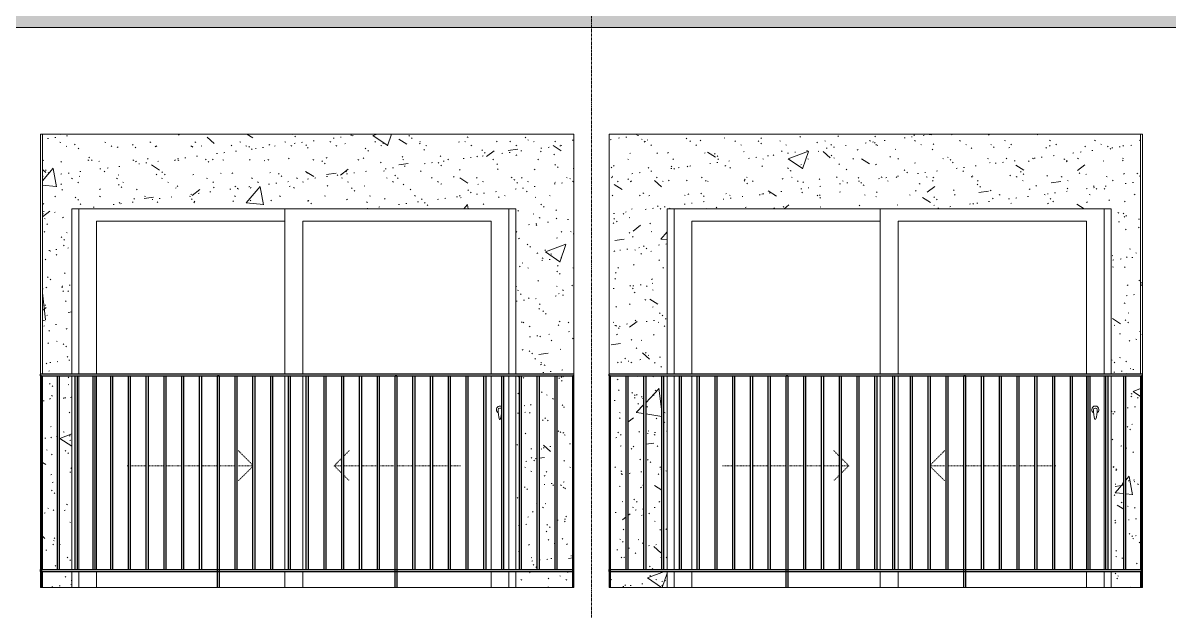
# Model space of a CAD drawing. Header units: millimetres. Extents: x 25061 to 259291, y -8723 to 35400.
# Drawn here: x 208911 to 215360, y 26067 to 29375 of the extents above; entities that cross this region are included whole.
import ezdxf

# ---------------------------------------------------------------- set-up
doc = ezdxf.new("R2010")
doc.units = ezdxf.units.MM
doc.linetypes.add('Dash', pattern=[6.35, 3.175, -3.175])
doc.linetypes.add('Grid Line', pattern=[22.225, 12.7, -3.175, 3.175, -3.175])
for name, color, linetype, lineweight in [('0-2', 50, 'Continuous', 5), ('A-DOOR', 31, 'Continuous', 9), ('A-DOOR-FRAM', 31, 'Continuous', 9), ('A-DOOR-HDLN', 31, 'Dash', 9), ('A-WALL', 113, 'Continuous', 9), ('A-WALL-PATT-2', 9, 'Continuous', 9), ('A-WALL-PATT-3', 111, 'Continuous', 5), ('I-WALL-2', 7, 'Continuous', 9), ('S-GRID-1', 1, 'Grid Line', 9)]:
    doc.layers.add(name, color=color, linetype=linetype, lineweight=lineweight)
pattern_1 = [(50, (-80880.3, 14125), (1165.98, -102.01), [121.92, -1341.12]), (355, (-80880.3, 14125), (-225.554, 1222.76), [97.536, -1072.896]), (100.451, (-80783.1, 14116.5), (940.433, 1120.746), [103.616, -1139.776]), (46.184, (-80880.3, 14450.1), (1734.91, -269.07), [182.88, -2011.68]), (96.636, (-80735.7, 14427.7), (1519.38, 1583.54), [155.42, -1709.66]), (351.184, (-80880.3, 14450.1), (1519.39, 1583.52), [146.3, -1609.34]), (21, (-80717.7, 14368.8), (970.33, -654.498), [121.92, -1341.12]), (326, (-80717.7, 14368.8), (395.53, 1178.804), [97.536, -1072.896]), (71.451, (-80636.9, 14314.3), (1365.87, 524.296), [103.616, -1139.776]), (37.5, (-80880.3, 14125), (19.767, 541.153), [53.645, -1006.246, 53.645, -1035.507, -1076.96]), (37.5, (-80880.3, 14125), (19.767, 541.153), [-2149.043, 53.645, -1023.315]), (7.5, (-80880.3, 14125), (427.646, 641.156), [53.645, -567.334, 53.645, -981.862, -410.464]), (7.5, (-80880.3, 14125), (427.646, 641.156), [-1656.486, 53.645, -356.82]), (327.5, (-81242.8, 14125), (867.782, -36.665), [53.645, -352.755, 53.645, -1214.323, -1682.496]), (327.5, (-81242.8, 14125), (867.782, -36.665), [-1674.368, 53.645, -1628.85]), (317.5, (-81405.4, 14125), (948.028, 162.73), [53.645, -474.675, 53.645, -788.416, -1194.816]), (317.5, (-81405.4, 14125), (948.028, 162.73), [-1370.38, 53.645, -1141.17])]
pattern_2 = [(37.5, (-80880.3, 14125), (-5.1206, 156.61216), [5.364, -118.181, 5.364, -132.812, -132.08]), (37.5, (-80880.3, 14125), (-5.1206, 156.61216), [-261.722, 5.364, -126.716]), (7.5, (-80880.3, 14125), (143.847, 229.3842), [5.364, -61.285, 5.364, -105.989, -42.672]), (7.5, (-80880.3, 14125), (143.847, 229.3842), [-178.003, 5.364, -37.308]), (327.5, (-80980.28, 14125), (253.1176, 0.4601), [5.364, -35.276, 5.364, -140.94, -191.008]), (327.5, (-80980.28, 14125), (253.1176, 0.4601), [-186.944, 5.364, -185.644]), (317.5, (-80980.28, 14125), (244.3381, 71.3376), [5.364, -14.956, 5.364, -90.546, -109.728]), (317.5, (-80980.28, 14125), (244.3381, 71.3376), [-116.23, 5.364, -104.364])]

# ---------------------------------------------------------------- blocks, each defined once
blk = doc.blocks.new('NCV_TKTC_TANG 6 - 8_rvt-5-TKCS_MẶT CẮT 2')
at = {"layer": 'A-WALL-PATT-2'}
h = blk.add_hatch(dxfattribs=at)
h.set_pattern_fill('FP_37', color=256, style=0, pattern_type=2)
h.set_pattern_definition(pattern_1)
h.paths.add_polyline_path([(-69283.3, 26200), (-69257.6, 26200), (-69257.6, 26290), (-69577.6, 26290), (-69577.6, 26200), (-69549.5, 26200)])
h.paths.add_polyline_path([(-72242.6, 26200), (-72077.6, 26200), (-72077.6, 26290), (-72242.6, 26290)])
h.paths.add_polyline_path([(-69577.6, 26300), (-69557.6, 26300), (-69557.6, 27390), (-69577.6, 27390), (-69577.6, 26523.6)])
h.paths.add_polyline_path([(-69257.6, 26300), (-69257.6, 27390), (-69347.6, 27390), (-69347.6, 26300), (-69288.2, 26300)])
h.paths.add_polyline_path([(-72077.6, 26300), (-72077.6, 27390), (-72147.6, 27390), (-72147.6, 26300)])
h.paths.add_polyline_path([(-72157.6, 26300), (-72157.6, 27390), (-72242.6, 27390), (-72242.6, 26300), (-72224.5, 26300)])
h.paths.add_polyline_path([(-69547.6, 26300), (-69457.6, 26300), (-69457.6, 27390), (-69547.6, 27390), (-69547.6, 26523.6)])
h.paths.add_polyline_path([(-69447.6, 26300), (-69357.6, 26300), (-69357.6, 27390), (-69447.6, 27389), (-69447.6, 26523.6)])
h.paths.add_polyline_path([(-72077.6, 27400), (-72077.6, 28330), (-69577.6, 28330), (-69577.6, 27400), (-69252.6, 27400), (-69252.6, 28750), (-72242.6, 28750), (-72242.6, 27400), (-72144.9, 27400)])
h = blk.add_hatch(dxfattribs=at)
h.set_pattern_fill('FP_38', color=256, style=0, pattern_type=2)
h.set_pattern_definition(pattern_2)
h.paths.add_polyline_path([(-69283.3, 26200), (-69257.6, 26200), (-69257.6, 26290), (-69577.6, 26290), (-69577.6, 26200), (-69549.5, 26200)])
h.paths.add_polyline_path([(-72242.6, 26200), (-72077.6, 26200), (-72077.6, 26290), (-72242.6, 26290)])
h.paths.add_polyline_path([(-69577.6, 26300), (-69557.6, 26300), (-69557.6, 27390), (-69577.6, 27390), (-69577.6, 26523.6)])
h.paths.add_polyline_path([(-69257.6, 26300), (-69257.6, 27390), (-69347.6, 27390), (-69347.6, 26300), (-69288.2, 26300)])
h.paths.add_polyline_path([(-72077.6, 26300), (-72077.6, 27390), (-72147.6, 27390), (-72147.6, 26300)])
h.paths.add_polyline_path([(-72157.6, 26300), (-72157.6, 27390), (-72242.6, 27390), (-72242.6, 26300), (-72224.5, 26300)])
h.paths.add_polyline_path([(-69547.6, 26300), (-69457.6, 26300), (-69457.6, 27390), (-69547.6, 27390), (-69547.6, 26523.6)])
h.paths.add_polyline_path([(-69447.6, 26300), (-69357.6, 26300), (-69357.6, 27390), (-69447.6, 27389), (-69447.6, 26523.6)])
h.paths.add_polyline_path([(-72077.6, 27400), (-72077.6, 28330), (-69577.6, 28330), (-69577.6, 27400), (-69252.6, 27400), (-69252.6, 28750), (-72242.6, 28750), (-72242.6, 27400), (-72144.9, 27400)])
h = blk.add_hatch(dxfattribs=at)
h.set_pattern_fill('FP_37', color=256, style=0, pattern_type=2)
h.set_pattern_definition(pattern_1)
h.paths.add_polyline_path([(-66062.6, 26200), (-66062.6, 26290), (-66227.6, 26290), (-66227.6, 26200), (-66067.6, 26200)])
h.paths.add_polyline_path([(-69047.6, 26200), (-68727.6, 26200), (-68727.6, 26290), (-69047.6, 26290)])
h.paths.add_polyline_path([(-68847.6, 26300), (-68757.6, 26300), (-68757.6, 27390), (-68847.6, 27390), (-68847.6, 26523.6)])
h.paths.add_polyline_path([(-69047.6, 26300), (-68957.6, 26300), (-68957.6, 27390), (-69047.6, 27390), (-69047.6, 26523.6)])
h.paths.add_polyline_path([(-66077.6, 26300), (-66062.6, 26300), (-66062.6, 27390), (-66147.6, 27390), (-66147.6, 26300), (-66080.7, 26300)])
h.paths.add_polyline_path([(-68947.6, 26300), (-68857.6, 26300), (-68857.6, 27390), (-68947.6, 27390), (-68947.6, 26523.6)])
h.paths.add_polyline_path([(-68747.6, 26300), (-68727.6, 26300), (-68727.6, 27390), (-68747.6, 27390), (-68747.6, 26523.6)])
h.paths.add_polyline_path([(-66227.6, 26300), (-66157.6, 26300), (-66157.6, 27390), (-66227.6, 27390), (-66227.6, 26418.8)])
h.paths.add_polyline_path([(-68860.1, 27400), (-68727.6, 27400), (-68727.6, 28330), (-66227.6, 28330), (-66227.6, 27400), (-66062.6, 27400), (-66062.6, 28750), (-69052.6, 28750), (-69052.6, 27400)])
h = blk.add_hatch(dxfattribs=at)
h.set_pattern_fill('FP_38', color=256, style=0, pattern_type=2)
h.set_pattern_definition(pattern_2)
h.paths.add_polyline_path([(-66062.6, 26200), (-66062.6, 26290), (-66227.6, 26290), (-66227.6, 26200), (-66067.6, 26200)])
h.paths.add_polyline_path([(-69047.6, 26200), (-68727.6, 26200), (-68727.6, 26290), (-69047.6, 26290)])
h.paths.add_polyline_path([(-68847.6, 26300), (-68757.6, 26300), (-68757.6, 27390), (-68847.6, 27390), (-68847.6, 26523.6)])
h.paths.add_polyline_path([(-69047.6, 26300), (-68957.6, 26300), (-68957.6, 27390), (-69047.6, 27390), (-69047.6, 26523.6)])
h.paths.add_polyline_path([(-66077.6, 26300), (-66062.6, 26300), (-66062.6, 27390), (-66147.6, 27390), (-66147.6, 26300), (-66080.7, 26300)])
h.paths.add_polyline_path([(-68947.6, 26300), (-68857.6, 26300), (-68857.6, 27390), (-68947.6, 27390), (-68947.6, 26523.6)])
h.paths.add_polyline_path([(-68747.6, 26300), (-68727.6, 26300), (-68727.6, 27390), (-68747.6, 27390), (-68747.6, 26523.6)])
h.paths.add_polyline_path([(-66227.6, 26300), (-66157.6, 26300), (-66157.6, 27390), (-66227.6, 27390), (-66227.6, 26418.8)])
h.paths.add_polyline_path([(-68860.1, 27400), (-68727.6, 27400), (-68727.6, 28330), (-66227.6, 28330), (-66227.6, 27400), (-66062.6, 27400), (-66062.6, 28750), (-69052.6, 28750), (-69052.6, 27400)])
h = blk.add_hatch(dxfattribs=at)
h.set_pattern_fill('FP_37', color=256, style=0, pattern_type=2)
h.set_pattern_definition(pattern_1)
h.paths.add_polyline_path([(-66062.6, 26200), (-66057.6, 26200), (-66057.6, 26290), (-66062.6, 26290), (-66062.6, 26212.5)])
h.paths.add_polyline_path([(-66062.1, 26300), (-66057.6, 26300), (-66058.5, 27390), (-66062.6, 27390), (-66062.6, 26300)])
h.paths.add_polyline_path([(-66058.4, 27400), (-66052.6, 27400), (-66054, 28750), (-66062.6, 28750), (-66062.6, 27400)])
h = blk.add_hatch(dxfattribs=at)
h.set_pattern_fill('FP_38', color=256, style=0, pattern_type=2)
h.set_pattern_definition(pattern_2)
h.paths.add_polyline_path([(-66062.6, 26200), (-66057.6, 26200), (-66057.6, 26290), (-66062.6, 26290), (-66062.6, 26212.5)])
h.paths.add_polyline_path([(-66062.1, 26300), (-66057.6, 26300), (-66058.5, 27390), (-66062.6, 27390), (-66062.6, 26300)])
h.paths.add_polyline_path([(-66058.4, 27400), (-66052.6, 27400), (-66054, 28750), (-66062.6, 28750), (-66062.6, 27400)])
at = {"layer": 'I-WALL-2'}
for p, q in [((-72242.6, 28750), (-72242.6, 27400)), ((-66062.6, 27400), (-66062.6, 28750)), ((-72077.6, 27400), (-72077.6, 28330)), ((-72077.6, 28330), (-69577.6, 28330)), ((-69577.6, 28330), (-69577.6, 27400)), ((-68727.6, 27400), (-68727.6, 28330)), ((-68727.6, 28330), (-66227.6, 28330)), ((-66227.6, 28330), (-66227.6, 27400)), ((-72242.6, 27390), (-72242.6, 26300)), ((-72077.6, 26300), (-72077.6, 27390)), ((-69577.6, 27390), (-69577.6, 26300)), ((-68727.6, 26300), (-68727.6, 27390)), ((-66227.6, 27390), (-66227.6, 26300)), ((-66062.6, 26300), (-66062.6, 27390)), ((-72242.6, 26290), (-72242.6, 26200)), ((-72077.6, 26200), (-72077.6, 26290)), ((-69577.6, 26290), (-69577.6, 26200)), ((-68727.6, 26200), (-68727.6, 26290)), ((-66227.6, 26290), (-66227.6, 26200)), ((-66062.6, 26200), (-66062.6, 26290))]:
    blk.add_line(p, q, dxfattribs=at)
blk = doc.blocks.new('DEG_02-DEG_03 - DEG_02-2500x2400mm-CỬA ĐI 02 CÁNH TRƯỢT-625766-TKCS_MẶT CẮT 2')
at = {"layer": 'A-DOOR'}
for p, q in [((-93477.6, 10400), (-93477.6, 11330)), ((-92217.6, 11330), (-92217.6, 10400)), ((-94537.6, 11260), (-94537.6, 10400)), ((-94537.6, 11260), (-93477.6, 11260)), ((-93377.6, 11260), (-93377.6, 10400)), ((-93377.6, 11260), (-92317.6, 11260)), ((-92317.6, 10400), (-92317.6, 11260)), ((-94537.6, 10390), (-94537.6, 9300)), ((-93477.6, 9300), (-93477.6, 10390)), ((-93377.6, 10390), (-93377.6, 9300)), ((-92317.6, 9300), (-92317.6, 10390)), ((-92217.6, 10390), (-92217.6, 9300)), ((-94537.6, 9290), (-94537.6, 9200)), ((-93477.6, 9200), (-93477.6, 9290)), ((-93377.6, 9290), (-93377.6, 9200)), ((-92317.6, 9200), (-92317.6, 9290)), ((-92217.6, 9290), (-92217.6, 9200))]:
    blk.add_line(p, q, dxfattribs=at)
at = {"layer": 'A-DOOR', "flags": 128}
blk.add_lwpolyline([(-92266.1, 10208.7), (-92266.1, 10208.7), (-92266.1, 10208.7), (-92266.1, 10208.7), (-92266.1, 10208.7), (-92266.1, 10208.7), (-92266.1, 10208.7), (-92266.2, 10208.7), (-92266.2, 10208.7), (-92266.2, 10208.7), (-92266.2, 10208.7), (-92266.3, 10208.7), (-92266.3, 10208.7), (-92266.3, 10208.7), (-92266.4, 10208.7), (-92266.4, 10208.7), (-92266.4, 10208.7), (-92266.5, 10208.7), (-92266.5, 10208.7), (-92266.6, 10208.7), (-92266.6, 10208.7), (-92266.7, 10208.7), (-92266.7, 10208.7), (-92266.8, 10208.7), (-92266.8, 10208.7), (-92266.9, 10208.7), (-92266.9, 10208.7), (-92267, 10208.7), (-92267, 10208.7), (-92267.1, 10208.7), (-92267.1, 10208.7), (-92267.2, 10208.7), (-92267.3, 10208.7), (-92267.3, 10208.7), (-92267.4, 10208.7), (-92267.4, 10208.7), (-92267.5, 10208.7), (-92267.5, 10208.7), (-92267.6, 10208.7), (-92267.7, 10208.7), (-92267.7, 10208.7), (-92267.8, 10208.7), (-92267.8, 10208.7), (-92267.9, 10208.7), (-92268, 10208.7), (-92268, 10208.7), (-92268.1, 10208.7), (-92268.1, 10208.7), (-92268.2, 10208.7), (-92268.2, 10208.7), (-92268.3, 10208.7), (-92268.3, 10208.7), (-92268.4, 10208.7), (-92268.4, 10208.7), (-92268.5, 10208.7), (-92268.5, 10208.7), (-92268.6, 10208.7), (-92268.6, 10208.7), (-92268.7, 10208.7), (-92268.7, 10208.7), (-92268.7, 10208.7), (-92268.8, 10208.7), (-92268.8, 10208.7), (-92268.8, 10208.7), (-92268.9, 10208.7), (-92268.9, 10208.7), (-92268.9, 10208.7), (-92269, 10208.7), (-92269, 10208.7), (-92269, 10208.7), (-92269, 10208.7), (-92269, 10208.7), (-92269, 10208.7), (-92269, 10208.7), (-92269.1, 10208.7), (-92269.1, 10208.7)], dxfattribs=at)
at = {"layer": 'A-DOOR'}
for centre, radius, start, end in [((-92267.6, 10200), 20, 60, 180), ((-92267.6, 10200), 20, 180, 240), ((-92269.1, 10199.2), 9.45, 90, 180), ((-92113.8, 10199.2), 164.8, 180, 199.13397), ((-92266.1, 10199.2), 9.45, 30, 90), ((-92267.2, 10146), 2.34, 199.13397, 261.03098), ((-92267.9, 10146), 2.34, 278.96902, 340.86603), ((-92421.4, 10199.2), 164.8, 340.86603, 356.02944)]:
    blk.add_arc(centre, radius, start, end, dxfattribs=at)
at = {"layer": 'A-DOOR-FRAM'}
for p, q in [((-94637.6, 10400), (-94637.6, 11330)), ((-92217.6, 10400), (-92217.6, 11330)), ((-94637.6, 9300), (-94637.6, 10390)), ((-92217.6, 9300), (-92217.6, 10390)), ((-94637.6, 9200), (-94637.6, 9290)), ((-92217.6, 9200), (-92217.6, 9290))]:
    blk.add_line(p, q, dxfattribs=at)
at = {"layer": 'A-DOOR-HDLN'}
for p, q in [((-93657.6, 9887), (-93739.7, 9969.1)), ((-93147.6, 9937), (-93115.5, 9969.1)), ((-94364.8, 9884.2), (-94357.6, 9884.2)), ((-94347.6, 9884.2), (-94257.6, 9884.2)), ((-94247.6, 9884.2), (-94157.6, 9884.2)), ((-94147.6, 9884.2), (-94057.6, 9884.2)), ((-94047.6, 9884.2), (-93957.6, 9884.2)), ((-93947.6, 9884.2), (-93857.6, 9884.2)), ((-93847.6, 9884.2), (-93757.6, 9884.2)), ((-93747.6, 9884.2), (-93657.6, 9884.2)), ((-93657.6, 9881.5), (-93739.7, 9799.4)), ((-93200.3, 9884.2), (-93157.6, 9927)), ((-93200.3, 9884.2), (-93157.6, 9841.5)), ((-93157.6, 9884.2), (-93200.3, 9884.2)), ((-93057.6, 9884.2), (-93147.6, 9884.2)), ((-92957.6, 9884.2), (-93047.6, 9884.2)), ((-92857.6, 9884.2), (-92947.6, 9884.2)), ((-92757.6, 9884.2), (-92847.6, 9884.2)), ((-92657.6, 9884.2), (-92747.6, 9884.2)), ((-92557.6, 9884.2), (-92647.6, 9884.2)), ((-92490.3, 9884.2), (-92547.6, 9884.2)), ((-93147.6, 9831.5), (-93115.5, 9799.4))]:
    blk.add_line(p, q, dxfattribs=at)
blk = doc.blocks.new('DEG_02-DEG_03 - DEG_02-2500x2400mm-CỬA ĐI 02 CÁNH TRƯỢT-V138-TKCS_MẶT CẮT 2')
at = {"layer": 'A-DOOR'}
for p, q in [((-67527.6, 10400), (-67527.6, 11330)), ((-66267.6, 11330), (-66267.6, 10400)), ((-68587.6, 11260), (-68587.6, 10400)), ((-68587.6, 11260), (-67527.6, 11260)), ((-67427.6, 11260), (-67427.6, 10400)), ((-67427.6, 11260), (-66367.6, 11260)), ((-66367.6, 10400), (-66367.6, 11260)), ((-68587.6, 10390), (-68587.6, 9300)), ((-67527.6, 9300), (-67527.6, 10390)), ((-67427.6, 10390), (-67427.6, 9300)), ((-66367.6, 9300), (-66367.6, 10390)), ((-66267.6, 10390), (-66267.6, 9300)), ((-68587.6, 9290), (-68587.6, 9200)), ((-67527.6, 9200), (-67527.6, 9290)), ((-67427.6, 9290), (-67427.6, 9200)), ((-66367.6, 9200), (-66367.6, 9290)), ((-66267.6, 9290), (-66267.6, 9200))]:
    blk.add_line(p, q, dxfattribs=at)
at = {"layer": 'A-DOOR', "flags": 128}
blk.add_lwpolyline([(-66316.1, 10208.7), (-66316.1, 10208.7), (-66316.1, 10208.7), (-66316.1, 10208.7), (-66316.1, 10208.7), (-66316.1, 10208.7), (-66316.1, 10208.7), (-66316.2, 10208.7), (-66316.2, 10208.7), (-66316.2, 10208.7), (-66316.2, 10208.7), (-66316.3, 10208.7), (-66316.3, 10208.7), (-66316.3, 10208.7), (-66316.4, 10208.7), (-66316.4, 10208.7), (-66316.4, 10208.7), (-66316.5, 10208.7), (-66316.5, 10208.7), (-66316.6, 10208.7), (-66316.6, 10208.7), (-66316.7, 10208.7), (-66316.7, 10208.7), (-66316.8, 10208.7), (-66316.8, 10208.7), (-66316.9, 10208.7), (-66316.9, 10208.7), (-66317, 10208.7), (-66317, 10208.7), (-66317.1, 10208.7), (-66317.1, 10208.7), (-66317.2, 10208.7), (-66317.3, 10208.7), (-66317.3, 10208.7), (-66317.4, 10208.7), (-66317.4, 10208.7), (-66317.5, 10208.7), (-66317.5, 10208.7), (-66317.6, 10208.7), (-66317.7, 10208.7), (-66317.7, 10208.7), (-66317.8, 10208.7), (-66317.8, 10208.7), (-66317.9, 10208.7), (-66318, 10208.7), (-66318, 10208.7), (-66318.1, 10208.7), (-66318.1, 10208.7), (-66318.2, 10208.7), (-66318.2, 10208.7), (-66318.3, 10208.7), (-66318.3, 10208.7), (-66318.4, 10208.7), (-66318.4, 10208.7), (-66318.5, 10208.7), (-66318.5, 10208.7), (-66318.6, 10208.7), (-66318.6, 10208.7), (-66318.7, 10208.7), (-66318.7, 10208.7), (-66318.7, 10208.7), (-66318.8, 10208.7), (-66318.8, 10208.7), (-66318.8, 10208.7), (-66318.9, 10208.7), (-66318.9, 10208.7), (-66318.9, 10208.7), (-66319, 10208.7), (-66319, 10208.7), (-66319, 10208.7), (-66319, 10208.7), (-66319, 10208.7), (-66319, 10208.7), (-66319, 10208.7), (-66319.1, 10208.7), (-66319.1, 10208.7)], dxfattribs=at)
at = {"layer": 'A-DOOR'}
for centre, radius, start, end in [((-66317.6, 10200), 20, 0, 180), ((-66317.6, 10200), 20, 180, 240), ((-66319.1, 10199.2), 9.45, 90, 180), ((-66163.8, 10199.2), 164.8, 180, 199.13397), ((-66316.1, 10199.2), 9.45, 0, 90), ((-66471.4, 10199.2), 164.8, 340.86603, 0), ((-66317.6, 10200), 20, 300, 0), ((-66317.2, 10146), 2.34, 199.13397, 261.03098), ((-66317.9, 10146), 2.34, 278.96902, 340.86603)]:
    blk.add_arc(centre, radius, start, end, dxfattribs=at)
at = {"layer": 'A-DOOR-FRAM'}
for p, q in [((-68687.6, 10400), (-68687.6, 11330)), ((-66267.6, 10400), (-66267.6, 11330)), ((-68687.6, 9300), (-68687.6, 10390)), ((-66267.6, 9300), (-66267.6, 10390)), ((-68687.6, 9200), (-68687.6, 9290)), ((-66267.6, 9200), (-66267.6, 9290))]:
    blk.add_line(p, q, dxfattribs=at)
at = {"layer": 'A-DOOR-HDLN'}
for p, q in [((-67757.6, 9937), (-67789.7, 9969.1)), ((-67247.6, 9887), (-67165.5, 9969.1)), ((-68414.8, 9884.2), (-68357.6, 9884.2)), ((-68347.6, 9884.2), (-68257.6, 9884.2)), ((-68247.6, 9884.2), (-68157.6, 9884.2)), ((-68147.6, 9884.2), (-68057.6, 9884.2)), ((-68047.6, 9884.2), (-67959.1, 9884.2)), ((-67947.6, 9884.2), (-67857.6, 9884.2)), ((-67847.6, 9884.2), (-67757.6, 9884.2)), ((-67704.8, 9884.2), (-67747.6, 9927)), ((-67704.8, 9884.2), (-67747.6, 9841.5)), ((-67747.6, 9884.2), (-67704.8, 9884.2)), ((-67157.6, 9884.2), (-67247.6, 9884.2)), ((-67247.6, 9881.5), (-67165.5, 9799.4)), ((-67057.6, 9884.2), (-67147.6, 9884.2)), ((-66957.6, 9884.2), (-67047.6, 9884.2)), ((-66857.6, 9884.2), (-66947.6, 9884.2)), ((-66757.6, 9884.2), (-66847.6, 9884.2)), ((-66657.6, 9884.2), (-66747.6, 9884.2)), ((-66557.6, 9884.2), (-66647.6, 9884.2)), ((-66540.3, 9884.2), (-66547.6, 9884.2)), ((-67757.6, 9831.5), (-67789.7, 9799.4))]:
    blk.add_line(p, q, dxfattribs=at)
blk = doc.blocks.new('Railing - 10mm-1251313-TKCS_MẶT CẮT 2')
at = {"layer": ''}
for p, q in [((-60830.064287, 5900), (-60830.064287, 6990)), ((-60820.064287, 6990), (-60820.064287, 5900))]:
    blk.add_line(p, q, dxfattribs=at)
blk = doc.blocks.new('Railing - 50 x 10mm-1251315-TKCS_MẶT CẮT 2')
at = {"layer": ''}
for p, q in [((-59897.564287, 6990), (-59907.564287, 6990)), ((-59907.564287, 5800), (-59907.564287, 6990)), ((-59897.564287, 6990), (-59897.564287, 5800))]:
    blk.add_line(p, q, dxfattribs=at)
blk = doc.blocks.new('Railing - 50 x 10mm-V189-TKCS_MẶT CẮT 2')
at = {"layer": ''}
for q in [(-69052.635618, 6990), (-69047.564287, 5800)]:
    blk.add_line((-69047.564287, 6990), q, dxfattribs=at)
blk = doc.blocks.new('Railing - 50 x 10mm-V186-TKCS_MẶT CẮT 2')
at = {"layer": ''}
for p in [(-57852.564287, 6990), (-57857.564287, 5800)]:
    blk.add_line(p, (-57857.564287, 6990), dxfattribs=at)
blk = doc.blocks.new('Railing - Railing-3827943-TKCS_MẶT CẮT 2')
at = {"layer": ''}
for p, q in [((-69052.564287, 26290), (-69052.564287, 26300)), ((-69052.564287, 26300), (-66052.564287, 26300)), ((-69052.564287, 26290), (-66052.564287, 26290))]:
    blk.add_line(p, q, dxfattribs=at)
for name, p in [('Railing - 50 x 10mm-V189-TKCS_MẶT CẮT 2', (0, 20400)), ('Railing - 10mm-1251313-TKCS_MẶT CẮT 2', (-8127.5, 20400)), ('Railing - 10mm-1251313-TKCS_MẶT CẮT 2', (-8027.5, 20400)), ('Railing - 10mm-1251313-TKCS_MẶT CẮT 2', (-7927.5, 20400)), ('Railing - 10mm-1251313-TKCS_MẶT CẮT 2', (-7827.5, 20400)), ('Railing - 10mm-1251313-TKCS_MẶT CẮT 2', (-7727.5, 20400)), ('Railing - 10mm-1251313-TKCS_MẶT CẮT 2', (-7627.5, 20400)), ('Railing - 10mm-1251313-TKCS_MẶT CẮT 2', (-7527.5, 20400)), ('Railing - 10mm-1251313-TKCS_MẶT CẮT 2', (-7427.5, 20400)), ('Railing - 10mm-1251313-TKCS_MẶT CẮT 2', (-7327.5, 20400)), ('Railing - 50 x 10mm-1251315-TKCS_MẶT CẮT 2', (-8150, 20400)), ('Railing - 10mm-1251313-TKCS_MẶT CẮT 2', (-7127.5, 20400)), ('Railing - 10mm-1251313-TKCS_MẶT CẮT 2', (-7027.5, 20400)), ('Railing - 10mm-1251313-TKCS_MẶT CẮT 2', (-6927.5, 20400)), ('Railing - 10mm-1251313-TKCS_MẶT CẮT 2', (-6827.5, 20400)), ('Railing - 10mm-1251313-TKCS_MẶT CẮT 2', (-6727.5, 20400)), ('Railing - 10mm-1251313-TKCS_MẶT CẮT 2', (-6627.5, 20400)), ('Railing - 10mm-1251313-TKCS_MẶT CẮT 2', (-6527.5, 20400)), ('Railing - 10mm-1251313-TKCS_MẶT CẮT 2', (-6427.5, 20400)), ('Railing - 10mm-1251313-TKCS_MẶT CẮT 2', (-6327.5, 20400)), ('Railing - 50 x 10mm-1251315-TKCS_MẶT CẮT 2', (-7150, 20400)), ('Railing - 10mm-1251313-TKCS_MẶT CẮT 2', (-6127.5, 20400)), ('Railing - 10mm-1251313-TKCS_MẶT CẮT 2', (-6027.5, 20400)), ('Railing - 10mm-1251313-TKCS_MẶT CẮT 2', (-5927.5, 20400)), ('Railing - 10mm-1251313-TKCS_MẶT CẮT 2', (-5827.5, 20400)), ('Railing - 10mm-1251313-TKCS_MẶT CẮT 2', (-5727.5, 20400)), ('Railing - 10mm-1251313-TKCS_MẶT CẮT 2', (-5627.5, 20400)), ('Railing - 10mm-1251313-TKCS_MẶT CẮT 2', (-5527.5, 20400)), ('Railing - 10mm-1251313-TKCS_MẶT CẮT 2', (-5427.5, 20400)), ('Railing - 10mm-1251313-TKCS_MẶT CẮT 2', (-5327.5, 20400)), ('Railing - 50 x 10mm-V186-TKCS_MẶT CẮT 2', (-8200, 20400))]:
    blk.add_blockref(name, p)
blk = doc.blocks.new('Top Rail Type - Top Rail_Internal_-3827944-TKCS_MẶT CẮT 2')
at = {"layer": ''}
for p, q in [((-69052.564287, 27390), (-69052.564287, 27400)), ((-66052.564287, 27400), (-69052.564287, 27400)), ((-69052.564287, 27390), (-66052.564287, 27390))]:
    blk.add_line(p, q, dxfattribs=at)
blk = doc.blocks.new('Railing - Railing-3827945-TKCS_MẶT CẮT 2')
at = {"layer": ''}
for p, q in [((-72252.564287, 26290), (-72252.564287, 26300)), ((-72252.564287, 26300), (-69252.564287, 26300)), ((-72252.564287, 26290), (-69252.564287, 26290))]:
    blk.add_line(p, q, dxfattribs=at)
for name, p in [('Railing - 50 x 10mm-V189-TKCS_MẶT CẮT 2', (-3200, 20400)), ('Railing - 10mm-1251313-TKCS_MẶT CẮT 2', (-11327.5, 20400)), ('Railing - 10mm-1251313-TKCS_MẶT CẮT 2', (-11227.5, 20400)), ('Railing - 10mm-1251313-TKCS_MẶT CẮT 2', (-11127.5, 20400)), ('Railing - 10mm-1251313-TKCS_MẶT CẮT 2', (-11027.5, 20400)), ('Railing - 10mm-1251313-TKCS_MẶT CẮT 2', (-10927.5, 20400)), ('Railing - 10mm-1251313-TKCS_MẶT CẮT 2', (-10827.5, 20400)), ('Railing - 10mm-1251313-TKCS_MẶT CẮT 2', (-10727.5, 20400)), ('Railing - 10mm-1251313-TKCS_MẶT CẮT 2', (-10627.5, 20400)), ('Railing - 10mm-1251313-TKCS_MẶT CẮT 2', (-10527.5, 20400)), ('Railing - 50 x 10mm-1251315-TKCS_MẶT CẮT 2', (-11350, 20400)), ('Railing - 10mm-1251313-TKCS_MẶT CẮT 2', (-10327.5, 20400)), ('Railing - 10mm-1251313-TKCS_MẶT CẮT 2', (-10227.5, 20400)), ('Railing - 10mm-1251313-TKCS_MẶT CẮT 2', (-10127.5, 20400)), ('Railing - 10mm-1251313-TKCS_MẶT CẮT 2', (-10027.5, 20400)), ('Railing - 10mm-1251313-TKCS_MẶT CẮT 2', (-9927.5, 20400)), ('Railing - 10mm-1251313-TKCS_MẶT CẮT 2', (-9827.5, 20400)), ('Railing - 10mm-1251313-TKCS_MẶT CẮT 2', (-9727.5, 20400)), ('Railing - 10mm-1251313-TKCS_MẶT CẮT 2', (-9627.5, 20400)), ('Railing - 10mm-1251313-TKCS_MẶT CẮT 2', (-9527.5, 20400)), ('Railing - 50 x 10mm-1251315-TKCS_MẶT CẮT 2', (-10350, 20400)), ('Railing - 10mm-1251313-TKCS_MẶT CẮT 2', (-9327.5, 20400)), ('Railing - 10mm-1251313-TKCS_MẶT CẮT 2', (-9227.5, 20400)), ('Railing - 10mm-1251313-TKCS_MẶT CẮT 2', (-9127.5, 20400)), ('Railing - 10mm-1251313-TKCS_MẶT CẮT 2', (-9027.5, 20400)), ('Railing - 10mm-1251313-TKCS_MẶT CẮT 2', (-8927.5, 20400)), ('Railing - 10mm-1251313-TKCS_MẶT CẮT 2', (-8827.5, 20400)), ('Railing - 10mm-1251313-TKCS_MẶT CẮT 2', (-8727.5, 20400)), ('Railing - 10mm-1251313-TKCS_MẶT CẮT 2', (-8627.5, 20400)), ('Railing - 10mm-1251313-TKCS_MẶT CẮT 2', (-8527.5, 20400)), ('Railing - 50 x 10mm-V186-TKCS_MẶT CẮT 2', (-11400, 20400))]:
    blk.add_blockref(name, p)
blk = doc.blocks.new('Top Rail Type - Top Rail_Internal_-3827946-TKCS_MẶT CẮT 2')
at = {"layer": ''}
for p, q in [((-72252.564287, 27390), (-72252.564287, 27400)), ((-69252.564287, 27400), (-72252.564287, 27400)), ((-72252.564287, 27390), (-69252.564287, 27390))]:
    blk.add_line(p, q, dxfattribs=at)

msp = doc.modelspace()

# ---------------------------------------------------------------- hatches: boundary and pattern name
at = {"layer": 'A-WALL-PATT-3'}
msp.add_hatch(color=256, dxfattribs=at).paths.add_polyline_path([(173820.2, 29350), (175010.2, 29350), (175010.2, 29400), (175020.2, 29400), (175020.2, 29350), (203735.2, 29350), (203735.2, 29400), (204085.2, 29400), (204085.2, 29350), (226600.2, 29350), (226600.2, 29400), (227810.1, 29400), (227810.1, 30750), (173820.2, 30750), (173820.2, 29451.9)])

# ---------------------------------------------------------------- linework, layer by layer
at = {"layer": 'A-WALL'}
for p, q in [((215410.2, 29350), (208810.1, 29350)), ((209010.1, 26200), (209010.1, 28750)), ((209010.1, 28750), (212010.2, 28750)), ((212010.2, 28750), (212010.2, 26200)), ((212210.1, 26200), (212210.1, 28750)), ((212210.1, 28750), (215210.2, 28750)), ((215210.2, 28750), (215210.2, 26200)), ((212010.2, 26200), (209010.1, 26200)), ((215210.2, 26200), (212210.1, 26200))]:
    msp.add_line(p, q, dxfattribs=at)
at = {"layer": 'S-GRID-1'}
msp.add_line((212110.2, -3283.1), (212110.2, 30285.9), dxfattribs=at)

# ---------------------------------------------------------------- block references
at = {"layer": ''}
for name in ['Railing - Railing-3827945-TKCS_MẶT CẮT 2', 'Top Rail Type - Top Rail_Internal_-3827946-TKCS_MẶT CẮT 2', 'Railing - Railing-3827943-TKCS_MẶT CẮT 2', 'Top Rail Type - Top Rail_Internal_-3827944-TKCS_MẶT CẮT 2']:
    msp.add_blockref(name, (281262.8, 0), dxfattribs=at)
at = {"layer": '0-2'}
msp.add_blockref('NCV_TKTC_TANG 6 - 8_rvt-5-TKCS_MẶT CẮT 2', (281262.8, 0), dxfattribs=at)
at = {"layer": 'A-DOOR'}
for name, p in [('DEG_02-DEG_03 - DEG_02-2500x2400mm-CỬA ĐI 02 CÁNH TRƯỢT-625766-TKCS_MẶT CẮT 2', (303862.8, 17000)), ('DEG_02-DEG_03 - DEG_02-2500x2400mm-CỬA ĐI 02 CÁNH TRƯỢT-V138-TKCS_MẶT CẮT 2', (281262.8, 17000))]:
    msp.add_blockref(name, p, dxfattribs=at)

doc.saveas('drawing.dxf')
